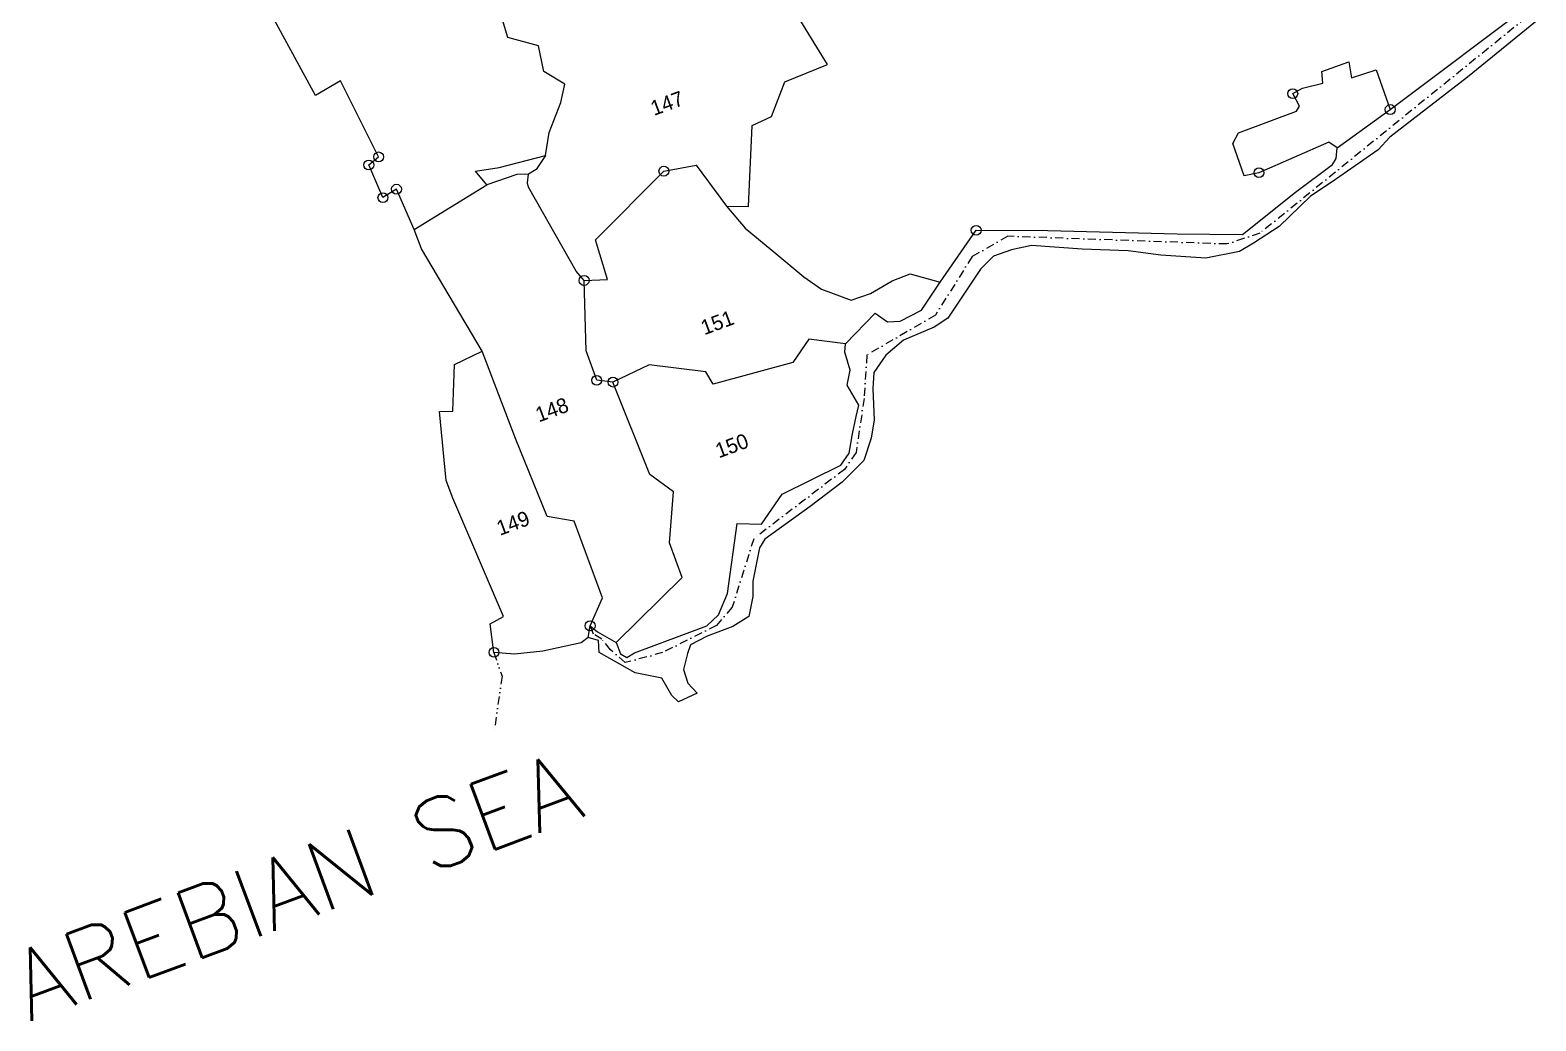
# Model space of a CAD drawing. Header units: metres. Extents: x 296202 to 299888, y 1973503 to 1977626.
# Drawn here: x 296491 to 297419, y 1976084 to 1976694 of the extents above; entities that cross this region are included whole.
import ezdxf

# ---------------------------------------------------------------- set-up
doc = ezdxf.new("R2010")
doc.units = ezdxf.units.M
doc.linetypes.add('DASHDOT', pattern=[1, 0.5, -0.25, 0, -0.25])
doc.linetypes.add('DIVIDE', pattern=[1.25, 0.5, -0.25, 0, -0.25, 0, -0.25])
for name, color, linetype in [('OFF', 1, 'Continuous'), ('POLY_PARCEL', 6, 'Continuous'), ('POLY_WATER', 4, 'Continuous'), ('TEXT_MAPOUT', 7, 'Continuous'), ('TEXT_PARCEL', 7, 'Continuous'), ('V_BOUND_STREAM_LINE', 7, 'DASHDOT'), ('V_DIVIDE_LINE', 7, 'DIVIDE')]:
    doc.layers.add(name, color=color, linetype=linetype)
doc.styles.get("Standard").update_dxf_attribs({"font": 'simplex.shx'})
doc.styles.add('TEXT_MAP', font='')
doc.styles.get('TEXT_MAP').set_extended_font_data('Kruti Dev 050')

msp = doc.modelspace()

# ---------------------------------------------------------------- linework, layer by layer
msp.add_line((297067.98, 1976559.77), (297067.98, 1976559.77))
for centre in [(297268.84, 1976654.65), (297328.84, 1976644.88), (296699.88, 1976610.76), (296705.93, 1976615.73), (296881.59, 1976606.94), (297248.01, 1976606), (296708.55, 1976590.63), (296716.93, 1976595.85), (297073.88, 1976570.53), (296832.48, 1976539.65), (296840.19, 1976478.18), (296850.24, 1976477.08), (296836.18, 1976327.07), (296776.97, 1976310.71)]:
    msp.add_circle(centre, 3.04)
at = {"layer": 'OFF', "ltscale": 10}
msp.add_line((296902.13, 1976285.5), (296890.53, 1976280.34), dxfattribs=at)
at = {"layer": 'POLY_PARCEL'}
for p, q in [((296982.24, 1976672.51), (296932.81, 1976753.97)), ((296785.55, 1976689.14), (296781.55, 1976702.23)), ((296804.34, 1976684.06), (296785.55, 1976689.14)), ((296807.68, 1976668.19), (296804.34, 1976684.06)), ((296820.66, 1976660.53), (296807.68, 1976668.19)), ((296956.11, 1976661.87), (296982.24, 1976672.51)), ((297286.82, 1976668.35), (297303.41, 1976674.27)), ((297287.38, 1976661.09), (297286.82, 1976668.35)), ((297303.41, 1976674.27), (297304.94, 1976664.39)), ((297304.94, 1976664.39), (297320.16, 1976669.39)), ((297320.16, 1976669.39), (297328.84, 1976644.88)), ((296818.08, 1976649.23), (296820.66, 1976660.53)), ((296947.82, 1976640.51), (296956.11, 1976661.87)), ((297268.84, 1976654.65), (297274.88, 1976657.95)), ((297274.88, 1976657.95), (297287.38, 1976661.09)), ((296810.96, 1976630.76), (296818.08, 1976649.23)), ((297272.95, 1976647.01), (297268.84, 1976654.65)), ((296935.93, 1976635.14), (296947.82, 1976640.51)), ((297235.49, 1976630.58), (297271.09, 1976643.97)), ((297271.09, 1976643.97), (297272.95, 1976647.01)), ((296808.6, 1976616.58), (296810.96, 1976630.76)), ((296933.61, 1976585.17), (296935.93, 1976635.14)), ((297231.97, 1976623.95), (297235.49, 1976630.58)), ((297238.88, 1976604.12), (297231.97, 1976623.95)), ((297290.96, 1976624.89), (297248.01, 1976606)), ((297296.17, 1976621.24), (297290.96, 1976624.89)), ((296780.06, 1976609.18), (296808.6, 1976616.58)), ((296808.6, 1976616.58), (296802.92, 1976608.05)), ((296765.64, 1976607.01), (296780.06, 1976609.18)), ((296772.56, 1976598.59), (296765.64, 1976607.01)), ((296790.95, 1976604.97), (296772.56, 1976598.59)), ((296798.2, 1976605.16), (296790.95, 1976604.97)), ((296797.52, 1976599.7), (296798.2, 1976605.16)), ((296802.92, 1976608.05), (296798.2, 1976605.16)), ((296839.45, 1976564.57), (296881.59, 1976606.94)), ((296881.59, 1976606.94), (296901.44, 1976610.63)), ((296901.44, 1976610.63), (296920.04, 1976585.35)), ((297248.01, 1976606), (297238.88, 1976604.12)), ((296727.91, 1976571.12), (296772.56, 1976598.59)), ((296798.13, 1976597.04), (296797.52, 1976599.7)), ((296827.66, 1976545.38), (296798.13, 1976597.04)), ((296920.04, 1976585.35), (296931.54, 1976571.8)), ((296920.04, 1976585.35), (296933.61, 1976585.17)), ((296931.54, 1976571.8), (296948.06, 1976558.3)), ((296846.87, 1976540.35), (296839.45, 1976564.57)), ((296948.06, 1976558.3), (296967.78, 1976541.93)), ((296832.48, 1976539.65), (296827.66, 1976545.38)), ((296832.48, 1976539.65), (296846.87, 1976540.35)), ((296833.82, 1976496.43), (296832.48, 1976539.65)), ((296967.78, 1976541.93), (296978.73, 1976534.26)), ((297008.71, 1976531.71), (297022.07, 1976539.43)), ((297022.07, 1976539.43), (297033.26, 1976543.78)), ((297033.26, 1976543.78), (297051.7, 1976538.59)), ((296978.73, 1976534.26), (296997, 1976527.59)), ((296997, 1976527.59), (297008.71, 1976531.71)), ((296970.93, 1976503.44), (296960.89, 1976489.06)), ((296993.37, 1976500.66), (296970.93, 1976503.44)), ((296790.23, 1976442.31), (296769.59, 1976496.22)), ((296840.19, 1976478.18), (296833.82, 1976496.43)), ((296872.59, 1976487.72), (296850.24, 1976477.08)), ((296907.5, 1976483.37), (296872.59, 1976487.72)), ((296911.99, 1976475.86), (296907.5, 1976483.37)), ((296960.89, 1976489.06), (296911.99, 1976475.86)), ((296850.24, 1976477.08), (296840.19, 1976478.18)), ((296872.85, 1976420.17), (296850.24, 1976477.08)), ((296809.66, 1976394.38), (296790.23, 1976442.31)), ((296887.55, 1976409.62), (296872.85, 1976420.17)), ((296884.97, 1976378.05), (296887.55, 1976409.62)), ((296826.38, 1976391.49), (296809.66, 1976394.38)), ((296843.84, 1976344.31), (296826.38, 1976391.49)), ((296892.87, 1976356.7), (296884.97, 1976378.05)), ((296852.16, 1976316.87), (296892.87, 1976356.7)), ((296836.18, 1976327.07), (296843.84, 1976344.31))]:
    msp.add_line(p, q, dxfattribs=at)
at = {"layer": 'POLY_WATER'}
for p, q in [((296667.08, 1976653.48), (296619.29, 1976741.58)), ((297328.84, 1976644.88), (297418.54, 1976712.27)), ((297418.26, 1976698.88), (297376.37, 1976664.86)), ((296682.54, 1976662.54), (296667.08, 1976653.48)), ((296705.93, 1976615.73), (296682.54, 1976662.54)), ((297376.37, 1976664.86), (297328.62, 1976627.81)), ((297296.17, 1976621.24), (297328.84, 1976644.88)), ((297295.54, 1976614.7), (297296.17, 1976621.24)), ((297328.62, 1976627.81), (297321.43, 1976620.14)), ((296699.88, 1976610.76), (296705.93, 1976615.73)), ((297321.43, 1976620.14), (297293.04, 1976600.27)), ((297293.4, 1976611.07), (297295.54, 1976614.7)), ((296708.55, 1976590.63), (296699.88, 1976610.76)), ((297270.48, 1976594.09), (297293.4, 1976611.07)), ((296716.93, 1976595.85), (296708.55, 1976590.63)), ((296727.91, 1976571.12), (296716.93, 1976595.85)), ((297237.89, 1976567.88), (297270.48, 1976594.09)), ((297293.04, 1976600.27), (297279.67, 1976591.62)), ((297279.67, 1976591.62), (297260.43, 1976572.95)), ((296732.35, 1976559.12), (296727.91, 1976571.12)), ((297051.7, 1976538.59), (297073.88, 1976570.53)), ((297073.88, 1976570.53), (297117.92, 1976570.5)), ((297117.92, 1976570.5), (297197.59, 1976568.42)), ((297197.59, 1976568.42), (297237.89, 1976567.88)), ((297260.43, 1976572.95), (297244.66, 1976562.54)), ((296769.59, 1976496.22), (296732.35, 1976559.12)), ((297095.73, 1976558.59), (297084.54, 1976554.66)), ((297107.87, 1976561.12), (297095.73, 1976558.59)), ((297139.18, 1976558.99), (297107.87, 1976561.12)), ((297167.47, 1976557.92), (297139.18, 1976558.99)), ((297187.67, 1976555.17), (297167.47, 1976557.92)), ((297236.1, 1976557.42), (297215.34, 1976553.43)), ((297244.66, 1976562.54), (297236.1, 1976557.42)), ((297076.59, 1976546.71), (297056.43, 1976516.38)), ((297084.54, 1976554.66), (297076.59, 1976546.71)), ((297215.34, 1976553.43), (297187.67, 1976555.17)), ((297040.16, 1976521.47), (297051.7, 1976538.59)), ((296993.37, 1976500.66), (297011.71, 1976519.43)), ((297011.71, 1976519.43), (297019.32, 1976514.19)), ((297027, 1976514.63), (297040.16, 1976521.47)), ((297019.32, 1976514.19), (297027, 1976514.63)), ((297048.01, 1976510.87), (297029.19, 1976502.82)), ((297056.43, 1976516.38), (297048.01, 1976510.87)), ((296993.09, 1976495.55), (296993.37, 1976500.66)), ((297029.19, 1976502.82), (297018.17, 1976493.73)), ((296752.67, 1976487.83), (296769.59, 1976496.22)), ((296996.36, 1976484.35), (296993.09, 1976495.55)), ((297018.17, 1976493.73), (297010.83, 1976482.95)), ((296751.7, 1976459.29), (296752.67, 1976487.83)), ((296994.52, 1976475.18), (296996.36, 1976484.35)), ((297010.83, 1976482.95), (297010.18, 1976472.92)), ((297001.72, 1976462.81), (296994.52, 1976475.18)), ((297010.18, 1976472.92), (297011.12, 1976453.88)), ((296743.34, 1976458.92), (296751.7, 1976459.29)), ((296747.51, 1976416.51), (296743.34, 1976458.92)), ((296997.76, 1976445.24), (296999.94, 1976455.84)), ((296999.94, 1976455.84), (297001.72, 1976462.81)), ((297011.12, 1976453.88), (297009.23, 1976442.51)), ((296995.62, 1976433.34), (296997.76, 1976445.24)), ((297009.23, 1976442.51), (297004.69, 1976428.86)), ((296990.5, 1976426), (296995.62, 1976433.34)), ((297004.69, 1976428.86), (296991.36, 1976415.43)), ((296954.41, 1976408.07), (296990.5, 1976426)), ((296751.56, 1976405.58), (296747.51, 1976416.51)), ((296941.62, 1976389.62), (296954.41, 1976408.07)), ((296991.36, 1976415.43), (296971.6, 1976400.49)), ((296782.73, 1976332.85), (296751.56, 1976405.58)), ((296971.6, 1976400.49), (296943.74, 1976380.38)), ((296920.76, 1976347.05), (296926.68, 1976389.96)), ((296926.68, 1976389.96), (296941.62, 1976389.62)), ((296943.74, 1976380.38), (296940.48, 1976375.04)), ((296940.48, 1976375.04), (296936.3, 1976354.55)), ((296936.3, 1976354.55), (296936.28, 1976345.18)), ((296915.18, 1976333.88), (296920.76, 1976347.05)), ((296936.28, 1976345.18), (296933.9, 1976332.75)), ((296908.09, 1976327.12), (296915.18, 1976333.88)), ((296774.68, 1976328.36), (296782.73, 1976332.85)), ((296776.97, 1976310.71), (296774.68, 1976328.36)), ((296834.93, 1976319.85), (296836.18, 1976327.07)), ((296836.18, 1976327.07), (296840.64, 1976323.27)), ((296863.52, 1976310.44), (296908.09, 1976327.12)), ((296923.95, 1976326.67), (296908.3, 1976320.66)), ((296933.9, 1976332.75), (296923.95, 1976326.67)), ((296830.61, 1976316.63), (296807.01, 1976311.53)), ((296834.93, 1976319.85), (296830.61, 1976316.63)), ((296841.26, 1976318.06), (296834.93, 1976319.85)), ((296840.64, 1976323.27), (296852.16, 1976316.87)), ((296841.82, 1976310.65), (296841.26, 1976318.06)), ((296852.16, 1976316.87), (296854.78, 1976309.78)), ((296898.06, 1976315.35), (296896.1, 1976310.05)), ((296908.3, 1976320.66), (296898.06, 1976315.35)), ((296789.52, 1976309.6), (296776.97, 1976310.71)), ((296807.01, 1976311.53), (296789.52, 1976309.6)), ((296863.89, 1976298.13), (296841.82, 1976310.65)), ((296854.78, 1976309.78), (296858.78, 1976307.59)), ((296858.78, 1976307.59), (296863.52, 1976310.44)), ((296896.1, 1976310.05), (296893.64, 1976300.21)), ((296880.36, 1976294.86), (296863.89, 1976298.13)), ((296893.64, 1976300.21), (296896.3, 1976291.83)), ((296886.53, 1976284.08), (296880.36, 1976294.86)), ((296896.3, 1976291.83), (296902.13, 1976285.5)), ((296890.53, 1976280.34), (296886.53, 1976284.08))]:
    msp.add_line(p, q, dxfattribs=at)
at = {"layer": 'V_BOUND_STREAM_LINE', "ltscale": 10}
for p, q in [((297412.82, 1976701.65), (297248.62, 1976568.78)), ((297093.35, 1976566.88), (297071.39, 1976554.37)), ((297228.4, 1976562.11), (297093.35, 1976566.88)), ((297248.62, 1976568.78), (297228.4, 1976562.11)), ((297071.39, 1976554.37), (297048.75, 1976518.29)), ((297048.75, 1976518.29), (297006.59, 1976493.77)), ((297006.59, 1976493.77), (297004.82, 1976467.03)), ((297004.82, 1976467.03), (296999.99, 1976433.65)), ((296999.99, 1976433.65), (296992.77, 1976423.37)), ((296992.77, 1976423.37), (296936.91, 1976380.66)), ((296936.91, 1976380.66), (296923.66, 1976338.49)), ((296923.66, 1976338.49), (296913.88, 1976327.26)), ((296838.33, 1976321.97), (296836.18, 1976327.07)), ((296913.88, 1976327.26), (296880.79, 1976310.63)), ((296843.39, 1976318.82), (296838.33, 1976321.97)), ((296848.75, 1976312.22), (296843.39, 1976318.82)), ((296857.81, 1976304.4), (296848.75, 1976312.22)), ((296880.79, 1976310.63), (296857.81, 1976304.4))]:
    msp.add_line(p, q, dxfattribs=at)
at = {"layer": 'V_DIVIDE_LINE', "ltscale": 10}
for p, q in [((296776.97, 1976310.71), (296781.93, 1976296.06)), ((296781.93, 1976296.06), (296777.03, 1976261.72))]:
    msp.add_line(p, q, dxfattribs=at)

# ---------------------------------------------------------------- texts
at = {"layer": 'TEXT_MAPOUT'}
msp.add_text('AREBIAN SEA', height=42.749, rotation=20.31285, dxfattribs=at).set_placement((296490.7, 1976083.22))
at = {"layer": 'TEXT_PARCEL', "style": 'TEXT_MAP'}
for s, p in [('147', (296875.51, 1976640.91)), ('151', (296906.44, 1976505.88)), ('148', (296804.61, 1976452.24)), ('150', (296915.43, 1976430.11)), ('149', (296780.67, 1976382.43))]:
    msp.add_text(s, height=9.179, rotation=20.31285, dxfattribs=at).set_placement(p)

doc.saveas('drawing.dxf')
